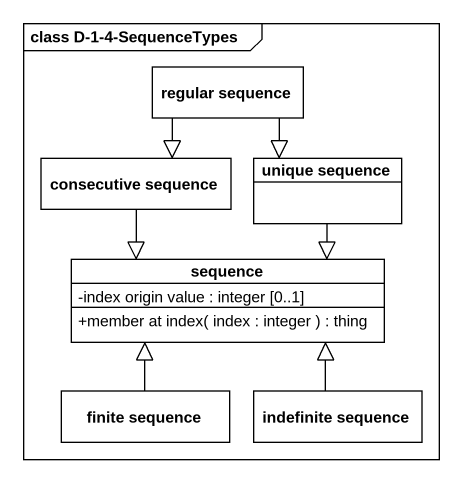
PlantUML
@startuml
mainframe class D-1-4-SequenceTypes
hide circle
hide empty members
skinparam classAttributeIconSize 0
class "regular sequence" as regular_sequence
class "consecutive sequence" as consecutive_sequence
class "unique sequence" as unique_sequence
class sequence {
  -index origin value : integer [0..1]
  +member at index( index : integer ) : thing
}
class "finite sequence" as finite_sequence
class "indefinite sequence" as indefinite_sequence
regular_sequence --|> consecutive_sequence
regular_sequence --|> unique_sequence
consecutive_sequence --|> sequence
unique_sequence --|> sequence
finite_sequence -up-|> sequence
indefinite_sequence -up-|> sequence
@enduml
